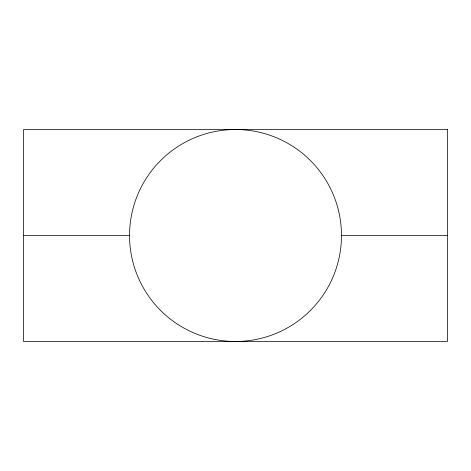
<?xml version="1.0" encoding="UTF-8"?>
<svg xmlns="http://www.w3.org/2000/svg" width="471" height="471" viewBox="0 0 471 471"><rect width="100%" height="100%" fill="white"/><g stroke="black" fill="none" stroke-linecap="round" stroke-linejoin="round"><path stroke-width="0.71" d="M23.55 235.5L129.525 235.5M341.475 235.5A105.975 105.975 0 0 0 182.512 143.726A105.975 105.975 0 0 0 182.512 327.274A105.975 105.975 0 0 0 341.475 235.5L447.45 235.5M447.45 129.525L23.55 129.525L23.55 341.475L447.45 341.475L447.45 129.525"/></g></svg>
